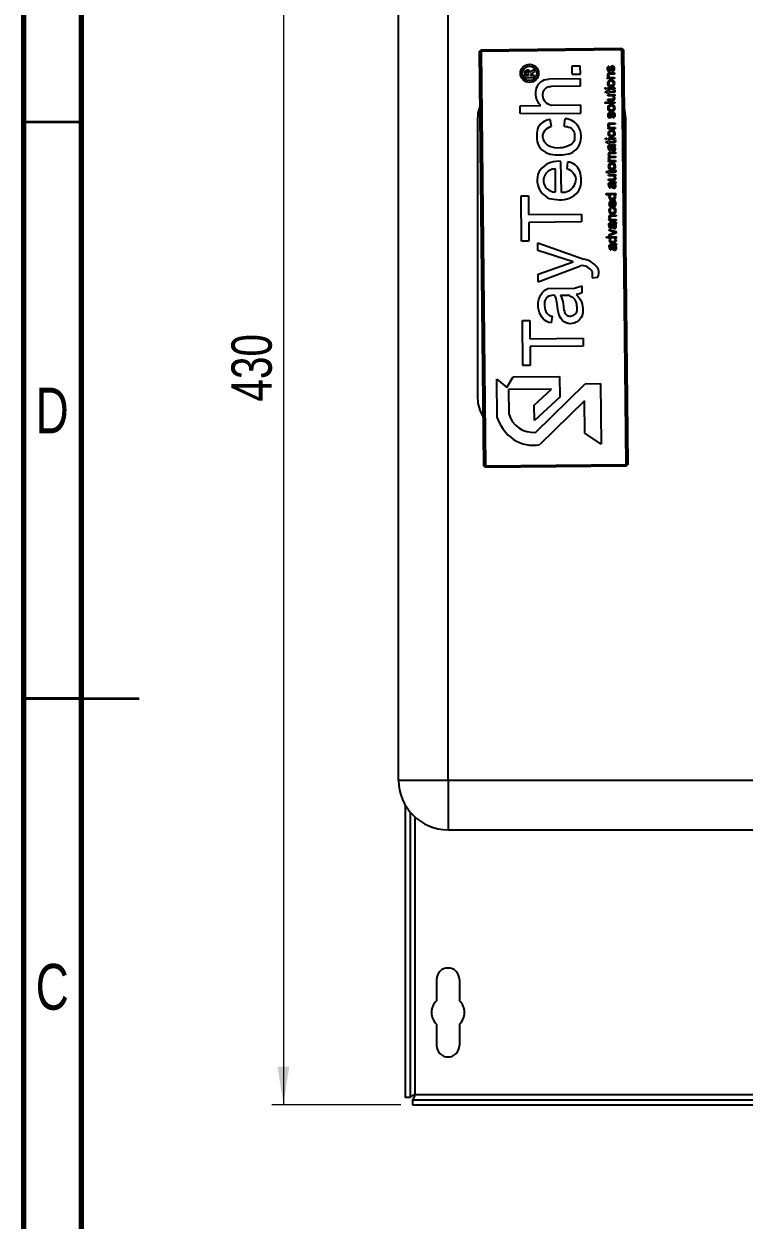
# Model space of a CAD drawing. Header units: millimetres. Extents: x 75 to 2075, y 25 to 1460.
# Drawn here: x 75 to 388, y 516 to 1035 of the extents above; entities that cross this region are included whole.
import ezdxf

# ---------------------------------------------------------------- set-up
doc = ezdxf.new("R2010")
doc.units = ezdxf.units.MM
doc.header["$LTSCALE"] = 5
doc.styles.add('SLDTEXTSTYLE0', font='TXT', dxfattribs={"width": 0.75})
doc.dimstyles.new('SLDDIMSTYLE1', dxfattribs={"dimtxt": 17.5, "dimasz": 16.51, "dimexe": 0, "dimexo": 0.0625, "dimgap": 4.375, "dimtad": 1, "dimlfac": 0.7, "dimrnd": 1e-09, "dimzin": 12, "dimdsep": 46, "dimtxsty": 'SLDTEXTSTYLE0', "dimsah": 1, "dimcen": 0.09, "dimadec": 0, "dimazin": 3, "dimtfac": 1, "dimtofl": 0, "dimtmove": 0, "dimatfit": 3, "dimfxl": 1, "dimfrac": 2, "dimtolj": 1, "dimtzin": 12, "dimarcsym": 0})

# ---------------------------------------------------------------- blocks, each defined once
blk = doc.blocks.new('_D_6')
at = {"color": 7, "linetype": 'Continuous', "lineweight": 0}
for p, q in [((238.64, 1180.58), (182.63, 1180.58)), ((187.63, 1180.58), (187.63, 566.29)), ((238.64, 566.29), (182.63, 566.29))]:
    blk.add_line(p, q, dxfattribs=at)
at = {"color": 7, "linetype": 'Continuous', "lineweight": 18}
for points in [[(187.63, 1180.58), (185.09, 1164.07), (190.17, 1164.07)], [(187.63, 566.29), (190.17, 582.8), (185.09, 582.8)]]:
    blk.add_solid(points, dxfattribs=at)
at = {"color": 7, "linetype": 'Continuous', "lineweight": 18, "insert": (165.07, 871.3), "char_height": 17.5, "attachment_point": 1, "rotation": 90, "style": 'SLDTEXTSTYLE0'}
blk.add_mtext('430', dxfattribs=at)

msp = doc.modelspace()

# ---------------------------------------------------------------- linework, layer by layer
at = {"color": 7, "linetype": 'Continuous', "lineweight": 70}
for p, q in [((75, 25), (75, 1460)), ((100, 50), (100, 1435))]:
    msp.add_line(p, q, dxfattribs=at)
at = {"color": 7, "linetype": 'Continuous', "lineweight": 25}
for p, q in [((237.632, 707.007), (237.632, 1159.865)), ((259.06, 707.007), (259.06, 1159.865)), ((272.732, 1023.195), (273.439, 1023.917)), ((272.732, 1023.195), (273.446, 1023.202)), ((274.628, 843.353), (272.732, 1023.195)), ((273.439, 1023.917), (334.445, 1024.56)), ((273.446, 1023.202), (273.439, 1023.917)), ((334.452, 1023.845), (273.446, 1023.202)), ((273.446, 1023.202), (275.342, 843.361)), ((334.445, 1024.56), (334.452, 1023.845)), ((334.445, 1024.56), (335.166, 1023.853)), ((334.452, 1023.845), (335.166, 1023.853)), ((336.348, 844.003), (334.452, 1023.845)), ((335.166, 1023.853), (337.062, 844.011)), ((292.375, 1011.805), (292.349, 1014.25)), ((292.375, 1011.805), (296.629, 1011.85)), ((293.01, 1012.671), (292.998, 1013.819)), ((294.061, 1012.682), (293.01, 1012.671)), ((294.061, 1012.682), (294.049, 1013.83)), ((294.692, 1014.147), (296.59, 1015.532)), ((296.601, 1014.519), (294.842, 1013.235)), ((294.842, 1013.235), (294.847, 1012.691)), ((296.62, 1012.709), (294.847, 1012.691)), ((296.59, 1015.532), (296.601, 1014.519)), ((296.629, 1011.85), (296.62, 1012.709)), ((312.898, 1016.92), (316.464, 1016.958)), ((312.936, 1013.305), (312.898, 1016.92)), ((312.936, 1013.305), (316.503, 1013.343)), ((316.503, 1013.343), (316.464, 1016.958)), ((328.28, 1011.882), (328.71, 1011.886)), ((328.286, 1011.341), (328.28, 1011.882)), ((329.04, 1016.758), (329.1, 1016.218)), ((329.456, 1013.841), (331.343, 1013.861)), ((331.348, 1013.32), (329.508, 1013.301)), ((329.71, 1011.897), (331.363, 1011.914)), ((330.363, 1014.446), (330.303, 1014.986)), ((331.343, 1013.861), (331.348, 1013.32)), ((331.363, 1011.914), (331.369, 1011.373)), ((316.524, 1011.327), (302.618, 1011.18)), ((316.558, 1008.118), (303.8, 1007.984)), ((316.558, 1008.118), (316.524, 1011.327)), ((327.192, 1007.326), (327.733, 1007.332)), ((327.198, 1006.785), (327.192, 1007.326)), ((327.739, 1006.791), (327.198, 1006.785)), ((327.733, 1007.332), (327.739, 1006.791)), ((331.369, 1011.373), (328.286, 1011.341)), ((328.328, 1007.338), (331.411, 1007.37)), ((328.334, 1006.797), (328.328, 1007.338)), ((331.417, 1006.829), (328.334, 1006.797)), ((331.411, 1007.37), (331.417, 1006.829)), ((327.286, 1005.812), (328.344, 1005.823)), ((327.599, 1005.274), (327.286, 1005.812)), ((328.35, 1005.282), (327.599, 1005.274)), ((328.339, 1006.31), (328.826, 1006.315)), ((328.344, 1005.823), (328.339, 1006.31)), ((328.354, 1004.904), (328.35, 1005.282)), ((328.84, 1004.909), (328.354, 1004.904)), ((328.359, 1004.417), (331.442, 1004.449)), ((328.364, 1003.876), (328.359, 1004.417)), ((329.984, 1003.893), (328.364, 1003.876)), ((328.379, 1002.47), (330.056, 1002.487)), ((328.385, 1001.929), (328.379, 1002.47)), ((330.286, 1001.949), (328.385, 1001.929)), ((328.826, 1006.315), (328.831, 1005.828)), ((328.831, 1005.828), (330.58, 1005.847)), ((330.566, 1005.306), (328.836, 1005.287)), ((328.836, 1005.287), (328.84, 1004.909)), ((331.448, 1003.908), (330.944, 1003.903)), ((330.976, 1006.338), (331.429, 1006.397)), ((331.442, 1004.449), (331.448, 1003.908)), ((290.403, 999.631), (299.292, 999.725)), ((290.439, 996.186), (290.403, 999.631)), ((290.439, 996.186), (316.68, 996.463)), ((316.644, 999.908), (303.887, 999.773)), ((316.68, 996.463), (316.644, 999.908)), ((327.257, 1001.159), (331.476, 1001.204)), ((327.263, 1000.619), (327.257, 1001.159)), ((331.482, 1000.663), (327.263, 1000.619)), ((329.252, 996.636), (329.312, 996.096)), ((331.476, 1001.204), (331.482, 1000.663)), ((271.918, 994.15), (271.918, 872.722)), ((303.982, 990.682), (303.362, 993.649)), ((309.42, 990.739), (309.863, 993.948)), ((329.685, 992.097), (331.572, 992.116)), ((331.578, 991.576), (329.737, 991.556)), ((330.575, 994.324), (330.515, 994.864)), ((331.572, 992.116), (331.578, 991.576)), ((336.203, 925.474), (336.203, 994.15)), ((328.509, 990.137), (328.939, 990.141)), ((328.515, 989.596), (328.509, 990.137)), ((331.598, 989.628), (328.515, 989.596)), ((329.939, 990.152), (331.592, 990.169)), ((331.592, 990.169), (331.598, 989.628)), ((327.421, 985.581), (327.962, 985.587)), ((327.427, 985.04), (327.421, 985.581)), ((327.968, 985.046), (327.427, 985.04)), ((327.515, 984.067), (328.573, 984.078)), ((327.828, 983.53), (327.515, 984.067)), ((328.579, 983.538), (327.828, 983.53)), ((327.962, 985.587), (327.968, 985.046)), ((328.557, 985.593), (331.64, 985.625)), ((328.563, 985.052), (328.557, 985.593)), ((331.646, 985.085), (328.563, 985.052)), ((328.568, 984.565), (329.055, 984.57)), ((328.573, 984.078), (328.568, 984.565)), ((328.583, 983.159), (328.579, 983.538)), ((329.07, 983.164), (328.583, 983.159)), ((329.055, 984.57), (329.06, 984.084)), ((329.06, 984.084), (330.809, 984.102)), ((330.796, 983.561), (329.066, 983.543)), ((329.066, 983.543), (329.07, 983.164)), ((329.672, 982.683), (330.332, 982.69)), ((330.374, 982.093), (330.217, 982.094)), ((331.205, 984.593), (331.658, 984.652)), ((331.64, 985.625), (331.646, 985.085)), ((331.669, 982.867), (331.675, 982.326)), ((308.314, 961.981), (307.979, 975.469)), ((328.66, 975.863), (329.141, 975.868)), ((328.665, 975.322), (328.66, 975.863)), ((329.529, 980.626), (329.481, 980.085)), ((329.599, 979.444), (331.705, 979.466)), ((331.73, 977.14), (329.763, 977.119)), ((331.711, 978.925), (329.804, 978.905)), ((329.965, 977.662), (331.724, 977.681)), ((330.172, 975.879), (331.743, 975.896)), ((331.705, 979.466), (331.711, 978.925)), ((331.724, 977.681), (331.73, 977.14)), ((331.743, 975.896), (331.749, 975.355)), ((305.778, 962.207), (305.673, 972.198)), ((310.987, 975.206), (310.587, 972.25)), ((327.652, 971.085), (328.71, 971.096)), ((327.965, 970.548), (327.652, 971.085)), ((328.716, 970.556), (327.965, 970.548)), ((331.749, 975.355), (328.665, 975.322)), ((328.705, 971.583), (329.192, 971.588)), ((328.71, 971.096), (328.705, 971.583)), ((328.72, 970.177), (328.716, 970.556)), ((329.192, 971.588), (329.197, 971.102)), ((329.197, 971.102), (330.946, 971.12)), ((330.932, 970.579), (329.202, 970.561)), ((329.202, 970.561), (329.206, 970.182)), ((331.342, 971.611), (331.795, 971.67)), ((329.206, 970.182), (328.72, 970.177)), ((328.725, 969.69), (331.808, 969.723)), ((328.73, 969.149), (328.725, 969.69)), ((330.35, 969.166), (328.73, 969.149)), ((328.745, 967.743), (330.422, 967.76)), ((328.751, 967.202), (328.745, 967.743)), ((330.652, 967.222), (328.751, 967.202)), ((329.843, 966.456), (330.503, 966.463)), ((330.545, 965.866), (330.388, 965.867)), ((331.814, 969.182), (331.31, 969.176)), ((331.808, 969.723), (331.814, 969.182)), ((331.84, 966.639), (331.846, 966.098)), ((290.815, 960.492), (293.96, 960.525)), ((291.022, 940.896), (290.815, 960.492)), ((293.96, 960.525), (294.046, 952.375)), ((327.674, 961.564), (331.893, 961.609)), ((327.68, 961.023), (327.674, 961.564)), ((329.238, 961.04), (327.68, 961.023)), ((329.7, 964.399), (329.652, 963.857)), ((331.899, 961.068), (331.433, 961.063)), ((331.893, 961.609), (331.899, 961.068)), ((329.795, 955.365), (329.855, 954.825)), ((330.057, 956.234), (330.038, 957.965)), ((330.52, 958.508), (330.543, 956.239)), ((330.828, 954.889), (330.877, 955.431)), ((331.012, 957.969), (331.061, 958.5)), ((294.046, 952.375), (316.958, 952.616)), ((316.958, 952.616), (316.994, 949.191)), ((328.93, 950.217), (329.36, 950.222)), ((328.936, 949.676), (328.93, 950.217)), ((332.019, 949.709), (328.936, 949.676)), ((330.106, 952.177), (331.993, 952.197)), ((331.998, 951.656), (330.157, 951.637)), ((330.36, 950.232), (332.013, 950.25)), ((331.993, 952.197), (331.998, 951.656)), ((332.013, 950.25), (332.019, 949.709)), ((316.994, 949.191), (294.082, 948.95)), ((294.082, 948.95), (294.167, 940.929)), ((328.974, 945.998), (332.068, 945.029)), ((328.98, 945.426), (328.974, 945.998)), ((330.868, 944.828), (328.98, 945.426)), ((328.997, 943.811), (330.838, 944.445)), ((332.075, 944.343), (329.003, 943.239)), ((329.885, 946.873), (329.836, 946.332)), ((330.028, 948.93), (330.688, 948.937)), ((330.73, 948.34), (330.573, 948.341)), ((332.025, 949.114), (332.031, 948.573)), ((332.068, 945.029), (332.075, 944.343)), ((294.167, 940.929), (291.022, 940.896)), ((298.054, 940.141), (318.055, 933.011)), ((298.089, 936.879), (298.054, 940.141)), ((327.872, 942.795), (332.091, 942.839)), ((327.878, 942.254), (327.872, 942.795)), ((329.436, 942.27), (327.878, 942.254)), ((329.003, 943.239), (328.997, 943.811)), ((330.127, 939.572), (330.787, 939.579)), ((332.097, 942.298), (331.631, 942.293)), ((332.091, 942.839), (332.097, 942.298)), ((332.124, 939.756), (332.129, 939.215)), ((313.312, 931.856), (298.089, 936.879)), ((329.983, 937.515), (329.935, 936.974)), ((330.828, 938.982), (330.671, 938.983)), ((298.197, 926.594), (313.312, 931.856)), ((298.232, 923.286), (316.528, 930.231)), ((298.232, 923.286), (298.197, 926.594)), ((321.593, 927.717), (321.623, 924.907)), ((321.623, 924.907), (324.117, 925.213)), ((302.345, 920.352), (313.915, 920.474)), ((313.915, 920.474), (317.133, 921.526)), ((317.165, 918.407), (316.084, 917.978)), ((317.133, 921.526), (317.165, 918.407)), ((307.823, 917.394), (311.165, 917.429)), ((316.084, 917.978), (314.736, 917.776)), ((304.261, 908.365), (303.784, 905.412)), ((291.385, 906.455), (294.529, 906.488)), ((291.59, 886.957), (291.385, 906.455)), ((294.529, 906.488), (294.614, 898.488)), ((294.614, 898.488), (317.71, 898.731)), ((317.71, 898.731), (317.746, 895.355)), ((317.746, 895.355), (294.649, 895.112)), ((294.649, 895.112), (294.735, 886.99)), ((287.293, 881.951), (307.45, 882.164)), ((294.735, 886.99), (291.59, 886.957)), ((307.45, 882.164), (307.545, 873.146)), ((280.185, 881.027), (284.568, 877.452)), ((280.363, 864.193), (280.185, 881.027)), ((284.568, 877.452), (287.293, 881.951)), ((297.072, 857.946), (318.624, 879.027)), ((318.624, 879.027), (325.202, 879.096)), ((325.202, 879.096), (325.479, 852.785)), ((304.034, 876.733), (285.294, 876.536)), ((285.294, 876.536), (285.406, 865.98)), ((296.506, 869.781), (304.034, 876.733)), ((307.545, 873.146), (296.577, 863.017)), ((296.577, 863.017), (296.506, 869.781)), ((318.365, 871.606), (298.976, 852.642)), ((318.513, 857.583), (318.365, 871.606)), ((325.479, 852.785), (318.513, 857.583)), ((274.628, 843.353), (275.342, 843.361)), ((275.349, 842.646), (274.628, 843.353)), ((275.342, 843.361), (336.348, 844.003)), ((275.349, 842.646), (275.342, 843.361)), ((336.355, 843.289), (275.349, 842.646)), ((336.348, 844.003), (337.062, 844.011)), ((336.348, 844.003), (336.355, 843.289)), ((337.062, 844.011), (336.355, 843.289)), ((237.632, 707.007), (259.06, 707.007)), ((259.06, 707.007), (259.06, 685.579)), ((259.06, 707.007), (417.632, 707.007)), ((240.489, 696.317), (240.489, 569.446)), ((242.632, 693.249), (242.632, 569.446)), ((244.775, 570.579), (244.775, 691.035)), ((259.06, 685.579), (417.632, 685.579)), ((254.06, 620.579), (254.06, 611.394)), ((264.06, 620.579), (264.06, 611.394)), ((254.06, 601.192), (254.06, 592.007)), ((264.06, 601.192), (264.06, 592.007)), ((242.632, 569.446), (240.489, 569.446)), ((243.642, 568.436), (243.642, 566.293)), ((243.642, 568.436), (451.918, 568.436)), ((243.642, 566.293), (451.918, 566.293)), ((451.918, 570.579), (244.775, 570.579))]:
    msp.add_line(p, q, dxfattribs=at)
at = {"color": 7, "linetype": 'Continuous', "lineweight": 35}
for p, q in [((100, 992.5), (75, 992.5)), ((75, 742.5), (125, 742.5)), ((100, 742.5), (75, 742.5))]:
    msp.add_line(p, q, dxfattribs=at)
at = {"color": 7, "linetype": 'Continuous', "lineweight": 25, "flags": 128}
for points in [[(292.349, 1014.25), (292.528, 1014.592), (292.831, 1014.888), (293.211, 1015.099), (293.617, 1015.187), (293.878, 1015.158), (294.115, 1015.047), (294.319, 1014.869), (294.555, 1014.522), (294.692, 1014.147)], [(292.998, 1013.819), (293.021, 1013.979), (293.087, 1014.12), (293.312, 1014.326), (293.451, 1014.381), (293.595, 1014.398), (293.734, 1014.372), (293.859, 1014.298), (293.95, 1014.188), (294.016, 1014.033), (294.049, 1013.83)], [(328.673, 1015.616), (328.687, 1015.425), (328.737, 1015.24), (328.854, 1015.09), (328.938, 1015.042), (329.032, 1015.027)], [(329.508, 1013.301), (329.289, 1013.29), (329.075, 1013.249), (328.886, 1013.142), (328.746, 1012.928), (328.704, 1012.675)], [(328.951, 1013.808), (329.233, 1013.836), (329.456, 1013.841)], [(329.032, 1015.027), (329.127, 1015.046), (329.193, 1015.085)], [(330.044, 1015.697), (329.926, 1015.295), (329.774, 1014.904), (329.654, 1014.732), (329.492, 1014.599), (329.3, 1014.516), (329.093, 1014.487)], [(329.193, 1015.085), (329.272, 1015.178), (329.314, 1015.265)], [(329.314, 1015.265), (329.38, 1015.494), (329.428, 1015.675)], [(329.428, 1015.675), (329.553, 1016.088), (329.699, 1016.493), (329.815, 1016.675), (329.974, 1016.819), (330.171, 1016.907), (330.384, 1016.935)], [(330.197, 1016.207), (330.103, 1015.924), (330.044, 1015.697)], [(330.89, 1015.738), (330.865, 1015.984), (330.771, 1016.211), (330.63, 1016.344), (330.445, 1016.394)], [(299.292, 999.725), (298.626, 1000.503), (298.077, 1001.383), (297.65, 1002.34), (297.35, 1003.351), (297.184, 1004.392), (297.156, 1005.439), (297.273, 1006.469), (297.498, 1007.336), (297.842, 1008.156), (298.309, 1008.912), (298.903, 1009.589), (299.471, 1010.062), (300.125, 1010.466), (300.866, 1010.792), (301.696, 1011.033), (302.618, 1011.18)], [(303.887, 999.773), (303.155, 999.947), (302.482, 1000.251), (301.877, 1000.67), (301.349, 1001.187), (300.909, 1001.787), (300.566, 1002.452), (300.329, 1003.167), (300.207, 1003.911), (300.201, 1004.66), (300.318, 1005.39), (300.56, 1006.076), (300.932, 1006.692), (301.326, 1007.12), (301.808, 1007.476), (302.379, 1007.746), (303.043, 1007.92), (303.8, 1007.984)], [(330.056, 1002.487), (330.36, 1002.496), (330.597, 1002.524)], [(330.771, 1001.984), (330.5, 1001.955), (330.286, 1001.949)], [(331.479, 1006.016), (331.458, 1005.762), (331.358, 1005.53), (331.162, 1005.371), (330.867, 1005.317), (330.566, 1005.306)], [(330.58, 1005.847), (330.726, 1005.853), (330.869, 1005.88), (330.928, 1005.922), (330.969, 1005.982), (330.991, 1006.126)], [(330.991, 1006.126), (330.985, 1006.245), (330.976, 1006.338)], [(331.429, 1006.397), (331.467, 1006.185), (331.479, 1006.016)], [(329.641, 995.553), (329.765, 995.966), (329.912, 996.371), (330.027, 996.553), (330.186, 996.697), (330.383, 996.785), (330.596, 996.813)], [(331.102, 995.616), (331.077, 995.862), (330.983, 996.089), (330.842, 996.222), (330.657, 996.272)], [(303.362, 993.649), (302.499, 993.503), (301.641, 993.229), (300.812, 992.838), (300.034, 992.34), (299.331, 991.747), (298.725, 991.068), (298.239, 990.315), (297.896, 989.499), (297.694, 988.634), (297.593, 987.738), (297.553, 986.83), (297.554, 985.926), (297.615, 985.031), (297.76, 984.152), (298.063, 983.154), (298.522, 982.203), (299.12, 981.321), (299.838, 980.535), (300.658, 979.868), (301.561, 979.339), (302.529, 978.938), (303.544, 978.648), (304.586, 978.453), (305.638, 978.336), (306.684, 978.28), (307.724, 978.278), (308.662, 978.318), (309.601, 978.401), (310.532, 978.545), (311.445, 978.768), (312.329, 979.09), (313.171, 979.519), (313.956, 980.05), (314.669, 980.676), (315.295, 981.389), (315.823, 982.179), (316.248, 983.031), (316.566, 983.927), (316.772, 984.852), (316.862, 985.789), (316.841, 986.728), (316.671, 987.892), (316.35, 989.025), (315.875, 990.104), (315.244, 991.106), (314.666, 991.801), (314.012, 992.422), (313.289, 992.955), (312.505, 993.388), (311.668, 993.706), (310.785, 993.897), (309.863, 993.948)], [(328.886, 995.494), (328.9, 995.302), (328.949, 995.117), (329.066, 994.968), (329.15, 994.92), (329.244, 994.905)], [(329.737, 991.556), (329.518, 991.546), (329.304, 991.505), (329.115, 991.397), (328.975, 991.183), (328.934, 990.93)], [(329.18, 992.063), (329.463, 992.091), (329.685, 992.097)], [(329.244, 994.905), (329.339, 994.924), (329.405, 994.963)], [(330.257, 995.575), (330.138, 995.173), (329.986, 994.782), (329.866, 994.61), (329.704, 994.477), (329.512, 994.394), (329.305, 994.365)], [(329.405, 994.963), (329.484, 995.056), (329.527, 995.143)], [(329.527, 995.143), (329.593, 995.372), (329.641, 995.553)], [(330.409, 996.085), (330.315, 995.802), (330.257, 995.575)], [(309.42, 990.739), (310.089, 990.676), (310.761, 990.559), (311.419, 990.377), (312.047, 990.115), (312.627, 989.759), (313.141, 989.3), (313.556, 988.752), (313.832, 988.138), (313.961, 987.48), (314.004, 986.795), (314.024, 986.103), (314.007, 985.42), (313.895, 984.762), (313.639, 984.144), (313.252, 983.58), (312.766, 983.077), (312.214, 982.648), (311.625, 982.297), (310.691, 981.898), (309.713, 981.614), (308.707, 981.411), (307.687, 981.293), (306.542, 981.274), (305.411, 981.389), (304.305, 981.643), (303.656, 981.836), (303.02, 982.07), (302.422, 982.369), (301.884, 982.761), (301.36, 983.317), (300.928, 983.957), (300.589, 984.649), (300.356, 985.376), (300.246, 986.133), (300.273, 986.902), (300.439, 987.654), (300.744, 988.355), (301.211, 989.023), (301.797, 989.599), (302.473, 990.073), (303.211, 990.438), (303.982, 990.682)], [(328.546, 981.472), (328.573, 981.886), (328.702, 982.279), (328.828, 982.456), (329.005, 982.581), (329.21, 982.652)], [(329.604, 982.088), (329.355, 982.051), (329.191, 981.944)], [(329.21, 982.652), (329.468, 982.678), (329.672, 982.683)], [(329.73, 982.086), (329.66, 982.087), (329.604, 982.088)], [(329.917, 981.197), (329.834, 981.7), (329.73, 982.086)], [(329.999, 980.753), (329.947, 981), (329.917, 981.197)], [(330.217, 982.094), (330.335, 981.644), (330.394, 981.282)], [(330.803, 982.017), (330.567, 982.084), (330.374, 982.093)], [(330.394, 981.282), (330.431, 981.056), (330.492, 980.835), (330.549, 980.736), (330.631, 980.655), (330.733, 980.603), (330.846, 980.586)], [(331.709, 984.271), (331.687, 984.017), (331.587, 983.785), (331.391, 983.626), (331.096, 983.573), (330.796, 983.561)], [(330.809, 984.102), (330.955, 984.108), (331.098, 984.135), (331.157, 984.178), (331.198, 984.238), (331.221, 984.381)], [(330.846, 980.586), (330.992, 980.618), (331.113, 980.707), (331.195, 980.833), (331.243, 981.005), (331.254, 981.182)], [(331.221, 984.381), (331.214, 984.5), (331.205, 984.593)], [(331.675, 982.326), (331.474, 982.21), (331.298, 982.16)], [(331.658, 984.652), (331.696, 984.44), (331.709, 984.271)], [(307.979, 975.469), (306.921, 975.548), (305.827, 975.485), (304.721, 975.288), (303.624, 974.963), (302.559, 974.518), (301.547, 973.96), (300.612, 973.298), (299.775, 972.538), (299.059, 971.688), (298.486, 970.755), (298.078, 969.747), (297.841, 968.679), (297.761, 967.577), (297.824, 966.468), (298.02, 965.372), (298.345, 964.307), (298.792, 963.292), (299.358, 962.343), (299.934, 961.596), (300.59, 960.922), (301.323, 960.332), (302.13, 959.838), (303.009, 959.449), (303.956, 959.179), (304.967, 959.037)], [(329.804, 978.905), (329.543, 978.891), (329.293, 978.819), (329.192, 978.735), (329.119, 978.627), (329.066, 978.373)], [(329.763, 977.119), (329.518, 977.097), (329.287, 977.015), (329.192, 976.938), (329.127, 976.834), (329.085, 976.593)], [(329.085, 976.593), (329.11, 976.41), (329.182, 976.24), (329.296, 976.095), (329.448, 975.991), (329.682, 975.915), (329.926, 975.885), (330.172, 975.879)], [(304.967, 959.037), (306.107, 958.894), (307.266, 958.821), (308.431, 958.835), (309.59, 958.951), (310.729, 959.185), (311.815, 959.544), (312.855, 960.047), (313.832, 960.694), (314.716, 961.469), (315.416, 962.268), (315.995, 963.143), (316.432, 964.081), (316.711, 965.067), (316.847, 966.088), (316.872, 967.129), (316.815, 968.178), (316.704, 969.221), (316.52, 970.242), (316.226, 971.225), (315.868, 972.005), (315.403, 972.734), (314.842, 973.399), (314.196, 973.983), (313.476, 974.471), (312.694, 974.848), (311.86, 975.098), (310.987, 975.206)], [(310.587, 972.25), (311.33, 972.046), (312.031, 971.708), (312.673, 971.254), (313.241, 970.703), (313.72, 970.072), (314.095, 969.38), (314.349, 968.644), (314.469, 967.883), (314.447, 967.113), (314.295, 966.348), (314.025, 965.601), (313.649, 964.886), (313.18, 964.218), (312.63, 963.609), (312.011, 963.074), (311.335, 962.626), (310.616, 962.279), (309.864, 962.047), (309.092, 961.943), (308.314, 961.981)], [(331.845, 971.289), (331.824, 971.035), (331.724, 970.803), (331.528, 970.644), (331.233, 970.591), (330.932, 970.579)], [(330.946, 971.12), (331.092, 971.126), (331.235, 971.153), (331.294, 971.196), (331.335, 971.256), (331.357, 971.399)], [(331.357, 971.399), (331.351, 971.518), (331.342, 971.611)], [(331.795, 971.67), (331.833, 971.458), (331.845, 971.289)], [(328.717, 965.245), (328.744, 965.659), (328.873, 966.052), (328.999, 966.229), (329.176, 966.353), (329.381, 966.425)], [(329.775, 965.86), (329.526, 965.824), (329.362, 965.716)], [(329.381, 966.425), (329.639, 966.451), (329.843, 966.456)], [(329.901, 965.859), (329.831, 965.86), (329.775, 965.86)], [(330.088, 964.969), (330.005, 965.472), (329.901, 965.859)], [(330.388, 965.867), (330.506, 965.416), (330.565, 965.055)], [(330.422, 967.76), (330.726, 967.77), (330.963, 967.797)], [(330.974, 965.79), (330.738, 965.856), (330.545, 965.866)], [(331.137, 967.257), (330.866, 967.228), (330.652, 967.222)], [(331.846, 966.098), (331.645, 965.982), (331.469, 965.932)], [(330.4, 961.052), (330.008, 961.018), (329.638, 960.889), (329.482, 960.77), (329.358, 960.617), (329.281, 960.437), (329.257, 960.242)], [(329.257, 960.242), (329.284, 960.054), (329.361, 959.881), (329.483, 959.736), (329.636, 959.625), (329.997, 959.509), (330.376, 959.483)], [(330.17, 964.525), (330.118, 964.773), (330.088, 964.969)], [(330.565, 965.055), (330.602, 964.828), (330.663, 964.607), (330.72, 964.508), (330.802, 964.428), (330.904, 964.376), (331.017, 964.359)], [(331.017, 964.359), (331.163, 964.39), (331.284, 964.48), (331.366, 964.606), (331.414, 964.777), (331.425, 964.955)], [(330.038, 957.965), (329.742, 957.892), (329.542, 957.761)], [(330.381, 958.509), (330.459, 958.509), (330.52, 958.508)], [(330.157, 951.637), (329.939, 951.626), (329.724, 951.585), (329.536, 951.477), (329.396, 951.263), (329.354, 951.01)], [(329.601, 952.144), (329.883, 952.171), (330.106, 952.177)], [(330.436, 953.317), (330.729, 953.336), (331.014, 953.402), (331.269, 953.543), (331.475, 953.816), (331.539, 954.153)], [(328.902, 947.719), (328.929, 948.133), (329.058, 948.526), (329.184, 948.703), (329.361, 948.828), (329.566, 948.899)], [(329.96, 948.335), (329.711, 948.298), (329.547, 948.191)], [(329.566, 948.899), (329.824, 948.925), (330.028, 948.93)], [(330.086, 948.333), (330.015, 948.334), (329.96, 948.335)], [(330.273, 947.444), (330.19, 947.947), (330.086, 948.333)], [(330.355, 947), (330.302, 947.247), (330.273, 947.444)], [(330.573, 948.341), (330.691, 947.89), (330.749, 947.529)], [(331.158, 948.264), (330.923, 948.331), (330.73, 948.34)], [(330.749, 947.529), (330.787, 947.302), (330.848, 947.082), (330.905, 946.982), (330.986, 946.902), (331.088, 946.85), (331.201, 946.833)], [(330.838, 944.445), (331.183, 944.562), (331.457, 944.645)], [(331.457, 944.645), (331.126, 944.742), (330.868, 944.828)], [(331.201, 946.833), (331.348, 946.865), (331.469, 946.954), (331.551, 947.08), (331.599, 947.251), (331.61, 947.429)], [(332.031, 948.573), (331.83, 948.457), (331.654, 948.406)], [(329.001, 938.361), (329.028, 938.775), (329.156, 939.168), (329.282, 939.345), (329.46, 939.47), (329.665, 939.541)], [(330.598, 942.282), (330.206, 942.248), (329.836, 942.119), (329.68, 942), (329.556, 941.847), (329.479, 941.667), (329.455, 941.472)], [(329.455, 941.472), (329.481, 941.285), (329.559, 941.112), (329.681, 940.966), (329.834, 940.855), (330.195, 940.739), (330.574, 940.713)], [(329.665, 939.541), (329.923, 939.567), (330.127, 939.572)], [(332.129, 939.215), (331.928, 939.099), (331.752, 939.049)], [(330.058, 938.977), (329.81, 938.94), (329.646, 938.833)], [(330.184, 938.975), (330.114, 938.976), (330.058, 938.977)], [(330.371, 938.086), (330.288, 938.589), (330.184, 938.975)], [(330.454, 937.642), (330.401, 937.889), (330.371, 938.086)], [(330.671, 938.983), (330.79, 938.533), (330.848, 938.171)], [(331.257, 938.906), (331.021, 938.973), (330.828, 938.982)], [(330.848, 938.171), (330.885, 937.945), (330.947, 937.724), (331.004, 937.625), (331.085, 937.544), (331.187, 937.492), (331.3, 937.475)], [(331.3, 937.475), (331.447, 937.507), (331.568, 937.596), (331.65, 937.722), (331.697, 937.893), (331.709, 938.071)], [(303.784, 905.412), (302.859, 905.653), (302.009, 906.021), (301.236, 906.504), (300.543, 907.089), (299.933, 907.764), (299.289, 908.716), (298.783, 909.765), (298.419, 910.887), (298.202, 912.06), (298.136, 913.258), (298.228, 914.458), (298.482, 915.635), (298.902, 916.767), (299.361, 917.622), (299.933, 918.421), (300.619, 919.151), (301.422, 919.798), (302.345, 920.352)], [(305.407, 917.368), (304.772, 917.421), (304.093, 917.368), (303.406, 917.211), (302.748, 916.954), (302.154, 916.596), (301.662, 916.141), (301.308, 915.589), (301.105, 914.956), (301.009, 914.287), (300.976, 913.62), (301.002, 912.789), (301.089, 911.952), (301.256, 911.133), (301.53, 910.361), (301.787, 909.888), (302.112, 909.459), (302.513, 909.083), (303, 908.769), (303.58, 908.527), (304.261, 908.365)], [(314.736, 917.776), (315.421, 917.068), (316.039, 916.284), (316.572, 915.436), (317.004, 914.535), (317.314, 913.594), (317.492, 912.624), (317.574, 911.632), (317.602, 910.627), (317.567, 909.876), (317.456, 909.141), (317.243, 908.432), (316.912, 907.759), (316.475, 907.134), (315.947, 906.571), (315.345, 906.08), (314.683, 905.673), (313.833, 905.315), (312.948, 905.115), (312.05, 905.076), (311.159, 905.198), (310.298, 905.478), (309.493, 905.902), (308.772, 906.454), (308.163, 907.116), (307.684, 907.87), (307.317, 908.689), (306.95, 909.897), (306.698, 911.122), (306.52, 912.353), (306.376, 913.593), (306.286, 914.377), (306.18, 915.164), (306.024, 915.938), (305.78, 916.679), (305.407, 917.368)], [(307.823, 917.394), (308.258, 916.506), (308.634, 915.606), (308.895, 914.682), (309.036, 913.73), (309.124, 912.76), (309.206, 911.945), (309.341, 911.131), (309.568, 910.324), (309.821, 909.75), (310.162, 909.239), (310.604, 908.825), (311.148, 908.534), (311.689, 908.385), (312.256, 908.343), (312.822, 908.41), (313.359, 908.59), (313.849, 908.871), (314.275, 909.236), (314.663, 909.732), (314.925, 910.286), (315.063, 910.879), (315.104, 911.5), (315.078, 912.141), (315.011, 912.789), (314.919, 913.434), (314.762, 914.162), (314.527, 914.839), (314.19, 915.443), (313.735, 915.956), (313.18, 916.392), (312.55, 916.77), (311.87, 917.109), (311.165, 917.429)], [(280.363, 864.193), (281.138, 862.5), (282.036, 860.866), (283.06, 859.308), (284.215, 857.842), (285.215, 856.768), (286.3, 855.78), (287.47, 854.9), (288.724, 854.143), (290.077, 853.503), (291.492, 853), (292.952, 852.637), (294.445, 852.417), (295.957, 852.342), (297.472, 852.416), (298.976, 852.642)]]:
    msp.add_lwpolyline(points, dxfattribs=at)
at = {"color": 7, "linetype": 'Continuous', "lineweight": 25}
for radius in [3.938, 3.156]:
    msp.add_circle((294.442, 1013.652), radius, dxfattribs=at)
for centre, radius, start, end in [((329.214, 1015.734), 1.039, 99.60788, 188.99949), ((329.484, 1015.548), 1.297, 178.97963, 214.22047), ((329.128, 1012.909), 0.916, 101.13167, 185.58126), ((329.292, 1012.791), 1.076, 178.48319, 237.28944), ((329.079, 1015.324), 0.837, 217.13202, 270.94552), ((329.204, 1015.692), 0.536, 101.16194, 188.22259), ((329.542, 1012.718), 0.838, 182.96701, 281.57534), ((330.46, 1016.117), 0.277, 93.16783, 161.2182), ((330.22, 1015.656), 0.675, 277.02565, 6.98924), ((330.22, 1015.602), 1.165, 277.05575, 6.64803), ((330.297, 1015.852), 1.086, 353.93269, 85.41133), ((329.676, 1009.343), 1.423, 85.36639, 180.11481), ((329.649, 1009.323), 1.397, 179.30786, 221.39578), ((329.721, 1009.541), 1.598, 225.55537, 275.12401), ((329.685, 1009.283), 0.948, 81.71271, 176.22763), ((329.691, 1009.43), 0.955, 185.09861, 279.97251), ((330.005, 1009.338), 1.439, 1.42676, 98.5783), ((329.996, 1009.27), 0.966, 5.84676, 100.40672), ((330.007, 1009.43), 0.952, 260.83211, 356.34253), ((330.009, 1009.377), 1.435, 264.16908, 359.88991), ((330.166, 1003.053), 0.86, 3.94131, 102.21544), ((330.462, 1003.071), 0.563, 283.85446, 4.20021), ((330.598, 1002.886), 0.918, 280.8462, 5.38211), ((330.448, 1002.962), 1.063, 0.50752, 62.21647), ((286.203, 994.15), 14.286, 157.74945, 180), ((329.762, 998.613), 1.397, 179.30786, 221.39578), ((329.788, 998.633), 1.423, 85.36639, 180.11481), ((329.426, 995.612), 1.039, 99.60788, 188.99949), ((329.833, 998.831), 1.598, 225.55537, 275.12401), ((329.798, 998.573), 0.948, 81.71271, 176.22763), ((329.803, 998.72), 0.955, 185.09861, 279.97251), ((330.118, 998.628), 1.439, 1.42676, 98.5783), ((330.109, 998.56), 0.966, 5.84676, 100.40672), ((330.12, 998.719), 0.952, 260.83211, 356.34253), ((330.122, 998.667), 1.435, 264.16908, 359.88991), ((330.672, 995.995), 0.277, 93.16783, 161.2182), ((330.509, 995.73), 1.086, 353.93269, 85.41133), ((321.918, 994.15), 14.286, 0, 18.92994), ((329.696, 995.426), 1.297, 178.97963, 214.22047), ((329.357, 991.164), 0.916, 101.13167, 185.58126), ((329.521, 991.047), 1.076, 178.48319, 237.28944), ((329.291, 995.202), 0.837, 217.13202, 270.94552), ((329.416, 995.57), 0.536, 101.16194, 188.22259), ((330.433, 995.534), 0.675, 277.02565, 6.98924), ((330.432, 995.48), 1.165, 277.05575, 6.64803), ((329.905, 987.598), 1.423, 85.36639, 180.11481), ((329.879, 987.579), 1.397, 179.30786, 221.39578), ((329.95, 987.796), 1.598, 225.55537, 275.12401), ((329.771, 990.973), 0.838, 182.96701, 281.57534), ((329.914, 987.538), 0.948, 81.71271, 176.22763), ((329.92, 987.685), 0.955, 185.09861, 279.97251), ((330.234, 987.593), 1.439, 1.42676, 98.5783), ((330.225, 987.526), 0.966, 5.84676, 100.40672), ((330.237, 987.685), 0.952, 260.83211, 356.34253), ((330.238, 987.632), 1.435, 264.16908, 359.88991), ((329.791, 981.302), 1.256, 172.22196, 255.69129), ((329.699, 981.277), 0.672, 171.17234, 255.38959), ((329.864, 981.452), 0.833, 143.86266, 184.97683), ((330.886, 980.954), 0.909, 192.79162, 269.75887), ((330.659, 985.369), 2.699, 263.04508, 291.98502), ((330.305, 981.208), 0.95, 358.40413, 58.39659), ((330.853, 980.943), 0.898, 271.82289, 7.76458), ((330.093, 981.033), 1.65, 1.07034, 43.0709), ((329.483, 978.545), 0.906, 82.64286, 182.95301), ((329.658, 978.528), 1.081, 181.61308, 242.53748), ((329.39, 976.807), 0.796, 106.81296, 184.56937), ((329.596, 976.758), 1, 180.8521, 242.9117), ((329.831, 978.416), 0.766, 183.23642, 280.12372), ((305.517, 967.201), 5, 88.21615, 272.99149), ((330.055, 973.318), 1.423, 85.36639, 180.11481), ((330.029, 973.298), 1.397, 179.30786, 221.39578), ((330.1, 973.516), 1.598, 225.55537, 275.12401), ((330.065, 973.258), 0.948, 81.71271, 176.22763), ((330.07, 973.405), 0.955, 185.09861, 279.97251), ((330.385, 973.313), 1.439, 1.42676, 98.5783), ((330.376, 973.245), 0.966, 5.84676, 100.40672), ((330.387, 973.405), 0.952, 260.83211, 356.34253), ((330.389, 973.352), 1.435, 264.16908, 359.88991), ((329.962, 965.075), 1.256, 172.22196, 255.69129), ((329.87, 965.049), 0.672, 171.17234, 255.38959), ((330.036, 965.225), 0.833, 143.86266, 184.97683), ((330.532, 968.326), 0.86, 3.94131, 102.21544), ((330.83, 969.142), 2.699, 263.04508, 291.98502), ((330.828, 968.344), 0.563, 283.85446, 4.20021), ((330.476, 964.981), 0.95, 358.40413, 58.39659), ((330.964, 968.159), 0.918, 280.8462, 5.38211), ((330.814, 968.235), 1.063, 0.50752, 62.21647), ((330.264, 964.805), 1.65, 1.07034, 43.0709), ((329.75, 960.205), 0.98, 121.49123, 180.1766), ((330.163, 960.323), 1.398, 184.98146, 279.0101), ((331.057, 964.727), 0.909, 192.79162, 269.75887), ((330.539, 960.412), 0.944, 260.01926, 352.39603), ((330.541, 960.36), 1.427, 263.62813, 355.08423), ((330.57, 960.154), 0.914, 8.38588, 100.75622), ((331.024, 964.715), 0.898, 271.82289, 7.76458), ((331.055, 960.239), 0.907, 359.9271, 65.34369), ((330.239, 957.08), 1.436, 84.32949, 179.0257), ((330.256, 957.139), 1.454, 181.34324, 277.26045), ((329.984, 954.229), 1.152, 99.40424, 184.28928), ((330.111, 957.055), 0.823, 176.33086, 266.20593), ((330.151, 957.151), 0.862, 134.95825, 182.9034), ((329.982, 954.176), 0.661, 101.07556, 182.17927), ((330.56, 957.127), 1.435, 265.22639, 1.59451), ((330.575, 957.17), 0.932, 268.03274, 0.00681), ((330.802, 954.153), 0.737, 0.00506, 87.99058), ((330.771, 954.181), 1.254, 359.81125, 85.19307), ((330.697, 957.221), 0.812, 356.46534, 67.14705), ((330.705, 957.257), 1.292, 356.00599, 74.03474), ((330.241, 954.166), 1.406, 180.94391, 278.82835), ((329.778, 951.245), 0.916, 101.13167, 185.58126), ((329.942, 951.127), 1.076, 178.48319, 237.28944), ((330.255, 954.236), 0.937, 185.20852, 281.18841), ((330.192, 951.054), 0.838, 182.96701, 281.57534), ((330.607, 954.186), 1.418, 263.89165, 359.62721), ((330.147, 947.549), 1.256, 172.22196, 255.69129), ((330.054, 947.524), 0.672, 171.17234, 255.38959), ((330.22, 947.699), 0.833, 143.86266, 184.97683), ((331.241, 947.201), 0.909, 192.79162, 269.75887), ((331.015, 951.616), 2.699, 263.04508, 291.98502), ((330.661, 947.455), 0.95, 358.40413, 58.39659), ((331.209, 947.189), 0.898, 271.82289, 7.76458), ((330.449, 947.28), 1.65, 1.07034, 43.0709), ((329.948, 941.435), 0.98, 121.49123, 180.1766), ((330.361, 941.553), 1.398, 184.98146, 279.0101), ((330.737, 941.643), 0.944, 260.01926, 352.39603), ((330.738, 941.59), 1.427, 263.62813, 355.08423), ((330.768, 941.384), 0.914, 8.38588, 100.75622), ((331.113, 942.258), 2.699, 263.04508, 291.98502), ((331.253, 941.469), 0.907, 359.9271, 65.34369), ((330.246, 938.191), 1.256, 172.22196, 255.69129), ((330.153, 938.166), 0.672, 171.17234, 255.38959), ((330.319, 938.341), 0.833, 143.86266, 184.97683), ((331.34, 937.843), 0.909, 192.79162, 269.75887), ((330.759, 938.097), 0.95, 358.40413, 58.39659), ((331.308, 937.831), 0.898, 271.82289, 7.76458), ((330.547, 937.922), 1.65, 1.07034, 43.0709), ((317.095, 925.013), 5.249, 31.0082, 96.19883), ((316.695, 924.253), 8.863, 29.29274, 81.17614), ((318.449, 927.432), 6.087, 338.61994, 10.96278), ((286.203, 872.722), 14.286, 180, 214.30757), ((296.152, 869.098), 11.19, 196.17835, 274.71239), ((259.06, 707.007), 21.429, 180, 270), ((259.06, 620.579), 5, 0, 180), ((259.06, 606.293), 7.143, 134.427, 225.573), ((259.06, 606.293), 7.143, 314.427, 45.573), ((259.06, 592.007), 5, 180, 0), ((245.143, 567.289), 3.31, 96.38503, 139.33643), ((241.358, 571.014), 3.444, 311.53669, 352.74185)]:
    msp.add_arc(centre, radius, start, end, dxfattribs=at)

# ---------------------------------------------------------------- texts
at = {"color": 7, "linetype": 'Continuous', "lineweight": 0, "char_height": 19.844, "attachment_point": 2, "style": 'SLDTEXTSTYLE0'}
for s, insert in [('D', (87.263, 877.35)), ('C', (87.293, 627.35))]:
    msp.add_mtext(s, dxfattribs=dict(at, insert=insert))

# ---------------------------------------------------------------- dimensions: what is measured, and where the dimension line sits
at = {"color": 7, "linetype": 'Continuous', "lineweight": 18}
dim = msp.add_linear_dim(base=(187.632, 566.293), p1=(243.642, 1180.579), p2=(243.642, 566.293), angle=90, dimstyle='SLDDIMSTYLE1', dxfattribs=at)
dim.commit()
dim.dimension.update_dxf_attribs({"geometry": '_D_6', "text_midpoint": (187.632, 890.692), "dimtype": 160})

doc.saveas('drawing.dxf')
